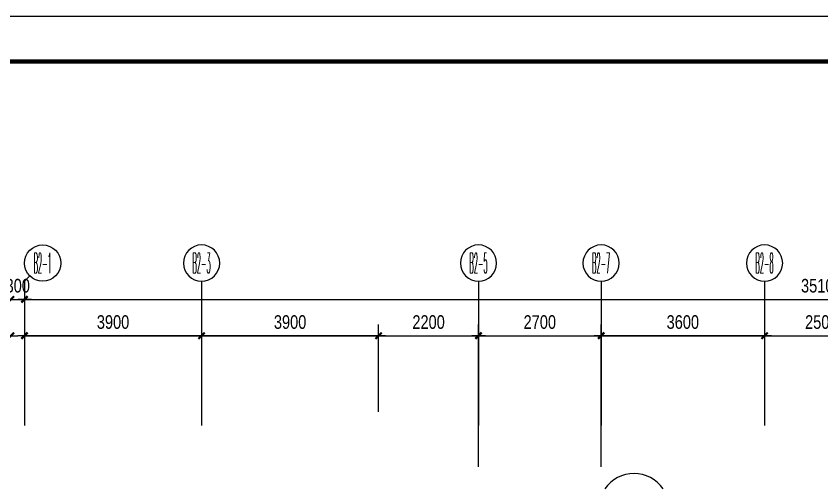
# Model space of a CAD drawing. Extents: x 45735 to 146968, y -75167 to -15767.
# Drawn here: x 88778 to 106526, y -26067 to -15767 of the extents above; entities that cross this region are included whole.
import ezdxf
from ezdxf.enums import TextEntityAlignment as Align

# ---------------------------------------------------------------- set-up
doc = ezdxf.new("R2010")
doc.units = 0
doc.header["$LTSCALE"] = 1000
doc.header["$MEASUREMENT"] = 0
doc.layers.get('0').update_dxf_attribs({"linetype": 'CONTINUOUS'})
doc.layers.get('DEFPOINTS').update_dxf_attribs({"linetype": 'CONTINUOUS'})
for name, color, linetype in [('AXIS', 7, 'CONTINUOUS'), ('AXIS_TEXT', 7, 'CONTINUOUS'), ('TK', 7, 'CONTINUOUS'), ('WINDOW', 7, 'CONTINUOUS')]:
    doc.layers.add(name, color=color, linetype=linetype)
doc.styles.add('COMPLEX', font='COMPLEX')
doc.styles.add('DIM_FONT', font='wcad.shx', dxfattribs={"width": 0.8})
doc.dimstyles.new('AXIS', dxfattribs={"dimtxt": 300, "dimasz": 1, "dimexe": 250, "dimexo": 300, "dimgap": 150, "dimtad": 1, "dimdec": 0, "dimzin": 0, "dimdsep": 46, "dimtxsty": 'DIM_FONT', "dimblk": '_DIMX', "dimcen": 0.09, "dimdle": 150, "dimse1": 1, "dimse2": 1, "dimclrt": 7, "dimadec": 0, "dimazin": 0, "dimtfac": 1, "dimtdec": 0, "dimtix": 1, "dimtmove": 2, "dimatfit": 3, "dimldrblk": '_DIMX', "dimfxl": 0, "dimtolj": 1, "dimtzin": 0, "dimarcsym": 0})

# ---------------------------------------------------------------- blocks, each defined once
blk = doc.blocks.new('_DIMX')
blk.add_line((-150, 0), (150, 0))
at = {"const_width": 50}
blk.add_lwpolyline([(-70, -70), (70, 70)], dxfattribs=at)
blk = doc.blocks.new('*D91')
at = {"color": 0, "linetype": 'ByBlock'}
blk.add_line((88964, -86439), (124062, -86439), dxfattribs=at)
at = {"layer": 'DEFPOINTS', "color": 0, "linetype": 'ByBlock'}
for p in [(124063, -86439), (88963, -89217), (124063, -89217)]:
    blk.add_point(p, dxfattribs=at)
at = {"color": 0, "linetype": 'ByBlock', "rotation": 180}
blk.add_blockref('_DIMX', (88963, -86439), dxfattribs=at)
at = {"color": 0, "linetype": 'ByBlock'}
blk.add_blockref('_DIMX', (124063, -86439), dxfattribs=at)
at = {"color": 7, "linetype": 'ByBlock', "insert": (106513, -86139), "char_height": 300, "attachment_point": 5, "style": 'DIM_FONT'}
blk.add_mtext('\\A1;35100', dxfattribs=at)
blk = doc.blocks.new('*D77')
at = {"color": 0, "linetype": 'ByBlock'}
blk.add_line((88662, -86439), (53564, -86439), dxfattribs=at)
at = {"layer": 'DEFPOINTS', "color": 0, "linetype": 'ByBlock'}
for p in [(53563, -86439), (53563, -89217), (88663, -89217)]:
    blk.add_point(p, dxfattribs=at)
at = {"color": 0, "linetype": 'ByBlock', "rotation": 180}
blk.add_blockref('_DIMX', (53563, -86439), dxfattribs=at)
at = {"color": 0, "linetype": 'ByBlock'}
blk.add_blockref('_DIMX', (88663, -86439), dxfattribs=at)
at = {"color": 7, "linetype": 'ByBlock', "insert": (71113, -86139), "char_height": 300, "attachment_point": 5, "style": 'DIM_FONT'}
blk.add_mtext('\\A1;35100', dxfattribs=at)
blk = doc.blocks.new('*D117')
at = {"color": 0, "linetype": 'ByBlock'}
for p, q in [((96763, -88917), (96763, -86989)), ((98963, -89032), (98963, -86989)), ((96764, -87239), (98962, -87239))]:
    blk.add_line(p, q, dxfattribs=at)
at = {"layer": 'DEFPOINTS', "color": 0, "linetype": 'ByBlock'}
for p in [(98963, -87239), (96763, -89217), (98963, -89332)]:
    blk.add_point(p, dxfattribs=at)
at = {"color": 0, "linetype": 'ByBlock', "rotation": 180}
blk.add_blockref('_DIMX', (96763, -87239), dxfattribs=at)
at = {"color": 0, "linetype": 'ByBlock'}
blk.add_blockref('_DIMX', (98963, -87239), dxfattribs=at)
at = {"color": 7, "linetype": 'ByBlock', "insert": (97863, -86939), "char_height": 300, "attachment_point": 5, "style": 'DIM_FONT'}
blk.add_mtext('\\A1;2200', dxfattribs=at)
blk = doc.blocks.new('*D88')
at = {"color": 0, "linetype": 'ByBlock'}
blk.add_line((92862, -87239), (88964, -87239), dxfattribs=at)
at = {"layer": 'DEFPOINTS', "color": 0, "linetype": 'ByBlock'}
for p in [(88963, -87239), (88963, -89217), (92863, -89217)]:
    blk.add_point(p, dxfattribs=at)
at = {"color": 0, "linetype": 'ByBlock', "rotation": 180}
blk.add_blockref('_DIMX', (88963, -87239), dxfattribs=at)
at = {"color": 0, "linetype": 'ByBlock'}
blk.add_blockref('_DIMX', (92863, -87239), dxfattribs=at)
at = {"color": 7, "linetype": 'ByBlock', "insert": (90913, -86939), "char_height": 300, "attachment_point": 5, "style": 'DIM_FONT'}
blk.add_mtext('\\A1;3900', dxfattribs=at)
blk = doc.blocks.new('*D89')
at = {"color": 0, "linetype": 'ByBlock'}
blk.add_line((88964, -87239), (92862, -87239), dxfattribs=at)
at = {"layer": 'DEFPOINTS', "color": 0, "linetype": 'ByBlock'}
for p in [(92863, -87239), (88963, -89217), (92863, -89217)]:
    blk.add_point(p, dxfattribs=at)
at = {"color": 0, "linetype": 'ByBlock', "rotation": 180}
blk.add_blockref('_DIMX', (88963, -87239), dxfattribs=at)
at = {"color": 0, "linetype": 'ByBlock'}
blk.add_blockref('_DIMX', (92863, -87239), dxfattribs=at)
at = {"color": 7, "linetype": 'ByBlock', "insert": (90913, -86939), "char_height": 300, "attachment_point": 5, "style": 'DIM_FONT'}
blk.add_mtext('\\A1;3900', dxfattribs=at)
blk = doc.blocks.new('*D112')
at = {"color": 0, "linetype": 'ByBlock'}
blk.add_line((88662, -87239), (84764, -87239), dxfattribs=at)
at = {"layer": 'DEFPOINTS', "color": 0, "linetype": 'ByBlock'}
for p in [(84763, -87239), (84763, -89217), (88663, -89217)]:
    blk.add_point(p, dxfattribs=at)
at = {"color": 0, "linetype": 'ByBlock'}
for p, rotation in [((84763, -87239), 180.0000000000052), ((88663, -87239), 5.115907697472721e-12)]:
    blk.add_blockref('_DIMX', p, dxfattribs=dict(at, rotation=rotation))
at = {"color": 7, "linetype": 'ByBlock', "insert": (86713, -86939), "char_height": 300, "attachment_point": 5, "style": 'DIM_FONT'}
blk.add_mtext('\\A1;3900', dxfattribs=at)
blk = doc.blocks.new('*D113')
at = {"color": 0, "linetype": 'ByBlock'}
blk.add_line((84764, -87239), (88662, -87239), dxfattribs=at)
at = {"layer": 'DEFPOINTS', "color": 0, "linetype": 'ByBlock'}
for p in [(88663, -87239), (84763, -89217), (88663, -89217)]:
    blk.add_point(p, dxfattribs=at)
at = {"color": 0, "linetype": 'ByBlock', "rotation": 180}
blk.add_blockref('_DIMX', (84763, -87239), dxfattribs=at)
at = {"color": 0, "linetype": 'ByBlock'}
blk.add_blockref('_DIMX', (88663, -87239), dxfattribs=at)
at = {"color": 7, "linetype": 'ByBlock', "insert": (86713, -86939), "char_height": 300, "attachment_point": 5, "style": 'DIM_FONT'}
blk.add_mtext('\\A1;3900', dxfattribs=at)
blk = doc.blocks.new('*D114')
at = {"color": 0, "linetype": 'ByBlock'}
for p, q in [((88663, -86439), (88662, -86439)), ((88664, -86439), (88964, -86439)), ((88965, -86439), (88966, -86439))]:
    blk.add_line(p, q, dxfattribs=at)
at = {"layer": 'DEFPOINTS', "color": 0, "linetype": 'ByBlock'}
for p in [(88964, -86439), (88664, -89147), (88964, -89147)]:
    blk.add_point(p, dxfattribs=at)
at = {"color": 0, "linetype": 'ByBlock'}
blk.add_blockref('_DIMX', (88664, -86439), dxfattribs=at)
at = {"color": 0, "linetype": 'ByBlock', "rotation": 180}
blk.add_blockref('_DIMX', (88964, -86439), dxfattribs=at)
at = {"color": 7, "linetype": 'ByBlock', "insert": (88814, -86139), "char_height": 300, "attachment_point": 5, "style": 'DIM_FONT'}
blk.add_mtext('\\A1;300', dxfattribs=at)
blk = doc.blocks.new('*D122')
at = {"color": 0, "linetype": 'ByBlock'}
blk.add_line((96762, -87239), (92864, -87239), dxfattribs=at)
at = {"layer": 'DEFPOINTS', "color": 0, "linetype": 'ByBlock'}
for p in [(92863, -87239), (92863, -89217), (96763, -89217)]:
    blk.add_point(p, dxfattribs=at)
at = {"color": 0, "linetype": 'ByBlock', "rotation": 180}
blk.add_blockref('_DIMX', (92863, -87239), dxfattribs=at)
at = {"color": 0, "linetype": 'ByBlock'}
blk.add_blockref('_DIMX', (96763, -87239), dxfattribs=at)
at = {"color": 7, "linetype": 'ByBlock', "insert": (94813, -86939), "char_height": 300, "attachment_point": 5, "style": 'DIM_FONT'}
blk.add_mtext('\\A1;3900', dxfattribs=at)
blk = doc.blocks.new('*D123')
at = {"color": 0, "linetype": 'ByBlock'}
blk.add_line((92864, -87239), (96762, -87239), dxfattribs=at)
at = {"layer": 'DEFPOINTS', "color": 0, "linetype": 'ByBlock'}
for p in [(96763, -87239), (92863, -89217), (96763, -89217)]:
    blk.add_point(p, dxfattribs=at)
at = {"color": 0, "linetype": 'ByBlock', "rotation": 180}
blk.add_blockref('_DIMX', (92863, -87239), dxfattribs=at)
at = {"color": 0, "linetype": 'ByBlock'}
blk.add_blockref('_DIMX', (96763, -87239), dxfattribs=at)
at = {"color": 7, "linetype": 'ByBlock', "insert": (94813, -86939), "char_height": 300, "attachment_point": 5, "style": 'DIM_FONT'}
blk.add_mtext('\\A1;3900', dxfattribs=at)
blk = doc.blocks.new('*D124')
at = {"color": 0, "linetype": 'ByBlock'}
blk.add_line((96762, -87239), (92864, -87239), dxfattribs=at)
at = {"layer": 'DEFPOINTS', "color": 0, "linetype": 'ByBlock'}
for p in [(92863, -87239), (92863, -89217), (96763, -89217)]:
    blk.add_point(p, dxfattribs=at)
at = {"color": 0, "linetype": 'ByBlock', "rotation": 180}
blk.add_blockref('_DIMX', (92863, -87239), dxfattribs=at)
at = {"color": 0, "linetype": 'ByBlock'}
blk.add_blockref('_DIMX', (96763, -87239), dxfattribs=at)
at = {"color": 7, "linetype": 'ByBlock', "insert": (94813, -86939), "char_height": 300, "attachment_point": 5, "style": 'DIM_FONT'}
blk.add_mtext('\\A1;3900', dxfattribs=at)
blk = doc.blocks.new('_AXISO2')
blk.add_line((0.354, 0.146), (0.5, 0))
blk.add_circle((0, 0.5), 0.5)
at = {"layer": 'AXIS_TEXT', "style": 'COMPLEX', "width": 1.041667}
blk.add_attdef('A', text='', height=0.56, dxfattribs=at).set_placement((-0.25, 0.22), (0.25, 0.22), align=Align.FIT)
blk = doc.blocks.new('_AXISO')
blk.add_circle((0, 0), 0.5)
at = {"layer": 'AXIS_TEXT', "style": 'COMPLEX', "width": 1.041667}
blk.add_attdef('A', text='', height=0.56, dxfattribs=at).set_placement((-0.25, -0.28), (0.25, -0.28), align=Align.FIT)
blk = doc.blocks.new('*D118')
at = {"color": 0, "linetype": 'ByBlock'}
for p, q in [((98963, -90129), (98963, -86989)), ((101663, -90129), (101663, -86989)), ((98964, -87239), (101662, -87239))]:
    blk.add_line(p, q, dxfattribs=at)
at = {"layer": 'DEFPOINTS', "color": 0, "linetype": 'ByBlock'}
for p in [(101663, -87239), (98963, -90429), (101663, -90429)]:
    blk.add_point(p, dxfattribs=at)
at = {"color": 0, "linetype": 'ByBlock', "rotation": 180}
blk.add_blockref('_DIMX', (98963, -87239), dxfattribs=at)
at = {"color": 0, "linetype": 'ByBlock'}
blk.add_blockref('_DIMX', (101663, -87239), dxfattribs=at)
at = {"color": 7, "linetype": 'ByBlock', "insert": (100313, -86939), "char_height": 300, "attachment_point": 5, "style": 'DIM_FONT'}
blk.add_mtext('\\A1;2700', dxfattribs=at)
blk = doc.blocks.new('*D125')
at = {"color": 0, "linetype": 'ByBlock'}
blk.add_line((105262, -87239), (101664, -87239), dxfattribs=at)
at = {"layer": 'DEFPOINTS', "color": 0, "linetype": 'ByBlock'}
for p in [(101663, -87239), (101663, -89217), (105263, -89217)]:
    blk.add_point(p, dxfattribs=at)
at = {"color": 0, "linetype": 'ByBlock', "rotation": 180}
blk.add_blockref('_DIMX', (101663, -87239), dxfattribs=at)
at = {"color": 0, "linetype": 'ByBlock'}
blk.add_blockref('_DIMX', (105263, -87239), dxfattribs=at)
at = {"color": 7, "linetype": 'ByBlock', "insert": (103463, -86939), "char_height": 300, "attachment_point": 5, "style": 'DIM_FONT'}
blk.add_mtext('\\A1;3600', dxfattribs=at)
blk = doc.blocks.new('*D126')
at = {"color": 0, "linetype": 'ByBlock'}
blk.add_line((101664, -87239), (105262, -87239), dxfattribs=at)
at = {"layer": 'DEFPOINTS', "color": 0, "linetype": 'ByBlock'}
for p in [(105263, -87239), (101663, -89217), (105263, -89217)]:
    blk.add_point(p, dxfattribs=at)
at = {"color": 0, "linetype": 'ByBlock', "rotation": 180}
blk.add_blockref('_DIMX', (101663, -87239), dxfattribs=at)
at = {"color": 0, "linetype": 'ByBlock'}
blk.add_blockref('_DIMX', (105263, -87239), dxfattribs=at)
at = {"color": 7, "linetype": 'ByBlock', "insert": (103463, -86939), "char_height": 300, "attachment_point": 5, "style": 'DIM_FONT'}
blk.add_mtext('\\A1;3600', dxfattribs=at)
blk = doc.blocks.new('*D127')
at = {"color": 0, "linetype": 'ByBlock'}
blk.add_line((105264, -87239), (107762, -87239), dxfattribs=at)
at = {"layer": 'DEFPOINTS', "color": 0, "linetype": 'ByBlock'}
for p in [(107763, -87239), (105263, -89217), (107763, -89217)]:
    blk.add_point(p, dxfattribs=at)
at = {"color": 0, "linetype": 'ByBlock', "rotation": 180}
blk.add_blockref('_DIMX', (105263, -87239), dxfattribs=at)
at = {"color": 0, "linetype": 'ByBlock'}
blk.add_blockref('_DIMX', (107763, -87239), dxfattribs=at)
at = {"color": 7, "linetype": 'ByBlock', "insert": (106513, -86939), "char_height": 300, "attachment_point": 5, "style": 'DIM_FONT'}
blk.add_mtext('\\A1;2500', dxfattribs=at)

msp = doc.modelspace()

# ---------------------------------------------------------------- linework, layer by layer
at = {"layer": 'AXIS'}
for p, q in [((88962.6, -21605.9), (88962.6, -24783.5)), ((92862.6, -21605.9), (92862.6, -24783.5)), ((98962.6, -21605.9), (98962.6, -24783.5)), ((101663.1, -21606.4), (101663.1, -24784)), ((105262.6, -21605.9), (105262.6, -24783.5))]:
    msp.add_line(p, q, dxfattribs=at)
at = {"layer": 'TK'}
msp.add_lwpolyline([(45734.7, -75167.5), (45734.7, -15767.5), (129834.7, -15767.5), (129834.7, -75167.5)], close=True, dxfattribs=at)
at = {"layer": 'TK', "const_width": 100}
msp.add_lwpolyline([(48234.7, -74167.5), (128834.7, -74167.5), (128834.7, -16767.5), (48234.7, -16767.5)], close=True, dxfattribs=at)
at = {"layer": 'WINDOW'}
msp.add_arc((102387.6, -26620.6), 781.1, 34.82906, 145.17094, dxfattribs=at)

# ---------------------------------------------------------------- block references
at = {"layer": 'AXIS'}
ref = msp.add_blockref('_AXISO2', (88962.6, -21205.9), dxfattribs=dict(at, xscale=800, yscale=800, zscale=800, rotation=270))
ref.add_attrib('A', 'B2-1', dxfattribs={"layer": 'AXIS_TEXT', "height": 448, "style": 'COMPLEX', "width": 0.243506}).set_placement((89162.6, -21429.9), (89562.6, -21429.9), align=Align.FIT)
ref = msp.add_blockref('_AXISO', (92862.6, -21205.9), dxfattribs=dict(at, xscale=-800, yscale=800, zscale=800, rotation=180))
ref.add_attrib('A', 'B2-3', dxfattribs={"layer": 'AXIS_TEXT', "height": 448, "style": 'COMPLEX', "width": 0.228659}).set_placement((92662.6, -21429.9), (93062.6, -21429.9), align=Align.FIT)
ref = msp.add_blockref('_AXISO', (98962.6, -21205.9), dxfattribs=dict(at, xscale=-800, yscale=800, zscale=800, rotation=180))
ref.add_attrib('A', 'B2-5', dxfattribs={"layer": 'AXIS_TEXT', "height": 448, "style": 'COMPLEX', "width": 0.228659}).set_placement((98762.6, -21429.9), (99162.6, -21429.9), align=Align.FIT)
ref = msp.add_blockref('_AXISO', (101663.1, -21206.4), dxfattribs=dict(at, xscale=-800, yscale=800, zscale=800, rotation=180))
ref.add_attrib('A', 'B2-7', dxfattribs={"layer": 'AXIS_TEXT', "height": 448, "style": 'COMPLEX', "width": 0.228659}).set_placement((101463.1, -21430.4), (101863.1, -21430.4), align=Align.FIT)
ref = msp.add_blockref('_AXISO', (105262.6, -21205.9), dxfattribs=dict(at, xscale=-800, yscale=800, zscale=800, rotation=180))
ref.add_attrib('A', 'B2-8', dxfattribs={"layer": 'AXIS_TEXT', "height": 448, "style": 'COMPLEX', "width": 0.228659}).set_placement((105062.6, -21429.9), (105462.6, -21429.9), align=Align.FIT)

# ---------------------------------------------------------------- dimensions: what is measured, and where the dimension line sits
for p1, p2, distance, picture, middle in [((88662.6, -24783.5), (53562.6, -24783.5), -2777.5, '*D77', (71112.6, -21705.9)), ((88962.6, -24783.5), (124062.6, -24783.5), 2777.5, '*D91', (106512.6, -21705.9)), ((88662.6, -24783.5), (84762.6, -24783.5), -1977.5, '*D112', (86712.6, -22505.9)), ((88962.6, -24783.5), (92862.6, -24783.5), 1977.5, '*D89', (90912.6, -22505.9))]:
    dim = msp.add_aligned_dim(p1=p1, p2=p2, distance=distance, dimstyle='AXIS', dxfattribs=at)
    dim.commit()
    dim.dimension.update_dxf_attribs({"geometry": picture, "text_midpoint": middle, "insert": (0, 64433.4)})
dim = msp.add_linear_dim(base=(88963.6, -22005.9), p1=(88663.6, -24713.5), p2=(88963.6, -24713.5), dimstyle='AXIS', dxfattribs=at)
dim.commit()
dim.dimension.update_dxf_attribs({"geometry": '*D114', "text_midpoint": (88813.6, -21705.9), "insert": (0, 64433.4)})
for base, p1, p2, picture, middle in [((88662.6, -22805.9), (84762.6, -24783.5), (88662.6, -24783.5), '*D113', (86712.6, -22505.9)), ((88962.6, -22805.9), (92862.6, -24783.5), (88962.6, -24783.5), '*D88', (90912.6, -22505.9)), ((92862.6, -22805.9), (96762.6, -24783.5), (92862.6, -24783.5), '*D122', (94812.6, -22505.9)), ((96762.6, -22805.9), (92862.6, -24783.5), (96762.6, -24783.5), '*D123', (94812.6, -22505.9)), ((92862.6, -22805.9), (96762.6, -24783.5), (92862.6, -24783.5), '*D124', (94812.6, -22505.9)), ((101662.6, -22805.9), (105262.6, -24783.5), (101662.6, -24783.5), '*D125', (103462.6, -22505.9)), ((105262.6, -22805.9), (101662.6, -24783.5), (105262.6, -24783.5), '*D126', (103462.6, -22505.9)), ((107762.6, -22805.9), (105262.6, -24783.5), (107762.6, -24783.5), '*D127', (106512.6, -22505.9))]:
    dim = msp.add_linear_dim(base=base, p1=p1, p2=p2, angle=180, dimstyle='AXIS', override={"dimse1": 1}, dxfattribs=at)
    dim.commit()
    dim.dimension.update_dxf_attribs({"geometry": picture, "text_midpoint": middle, "insert": (0, 64433.4)})
for base, p1, p2, picture, middle in [((98962.6, -22805.9), (96762.6, -24783.5), (98962.6, -24898.6), '*D117', (97862.6, -22505.9)), ((101662.6, -22805.9), (98962.6, -25995.5), (101662.6, -25995.5), '*D118', (100312.6, -22505.9))]:
    dim = msp.add_linear_dim(base=base, p1=p1, p2=p2, dimstyle='AXIS', override={"dimsah": 1, "dimse1": 0, "dimse2": 0}, dxfattribs=at)
    dim.commit()
    dim.dimension.update_dxf_attribs({"geometry": picture, "text_midpoint": middle, "insert": (0, 64433.4)})

doc.saveas('drawing.dxf')
